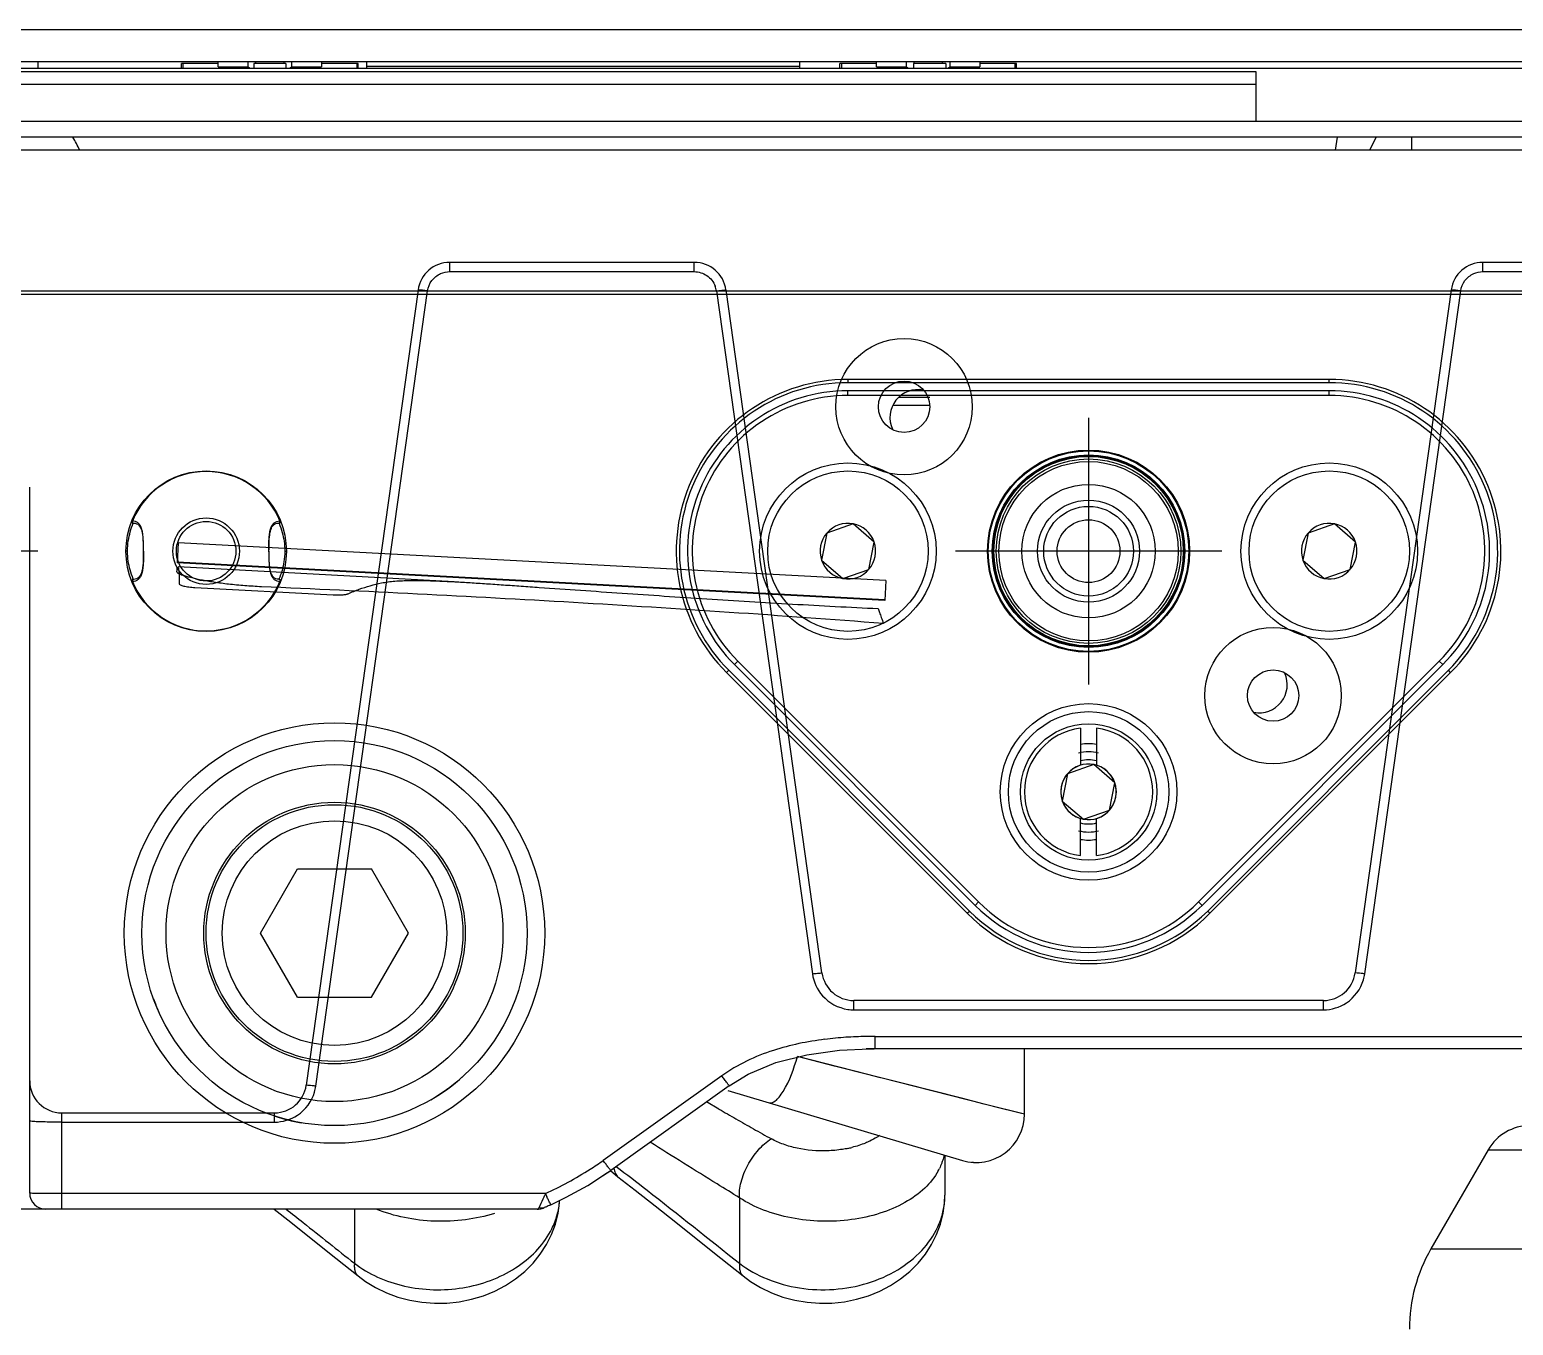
# Model space of a CAD drawing. Header units: millimetres. Extents: x -97344 to -49824, y -57049 to -40247.
# Drawn here: x -64765.7 to -64673.2, y -49662.8 to -49582.1 of the extents above; entities that cross this region are included whole.
import ezdxf

# ---------------------------------------------------------------- set-up
doc = ezdxf.new("R2010")
doc.units = ezdxf.units.MM
doc.header["$LTSCALE"] = 200
doc.linetypes.add('DOT_CENTER', pattern=[14, 12, -1, 0, -1])
for name, color, linetype in [('02___PRT_ALL_AXES', 7, 'Continuous'), ('1', 7, 'Continuous'), ('DIM', 3, 'Continuous'), ('LAY0001', 7, 'Continuous'), ('LAY0011', 7, 'Continuous')]:
    doc.layers.add(name, color=color, linetype=linetype)

# ---------------------------------------------------------------- blocks, each defined once
blk = doc.blocks.new('23-D1024-A_DV_LOCATION_PIN_Absen-PL__338', base_point=(431.261, -3.18))
at = {"color": 7, "linetype": 'Continuous'}
for p, q in [((431.617, 3.699), (431.595, 3.644)), ((431.847, 3.704), (431.617, 3.699)), ((432.013, 3.547), (431.847, 3.704)), ((440.653, 3.704), (440.487, 3.547)), ((440.883, 3.699), (440.653, 3.704)), ((440.975, 3.457), (440.883, 3.699)), ((431.399, 3.03), (431.327, 2.692)), ((431.403, 3.045), (431.399, 3.03)), ((431.525, 3.457), (431.403, 3.045)), ((431.567, 2.883), (431.51, 2.579)), ((431.595, 3.644), (431.525, 3.457)), ((431.571, 2.897), (431.567, 2.883)), ((431.609, 3.057), (431.571, 2.897)), ((431.671, 3.28), (431.609, 3.057)), ((431.72, 3.436), (431.671, 3.28)), ((431.747, 3.513), (431.72, 3.436)), ((431.821, 3.569), (431.747, 3.513)), ((431.834, 3.57), (431.821, 3.569)), ((431.952, 3.537), (431.834, 3.57)), ((432.049, 3.464), (431.952, 3.537)), ((432.124, 3.287), (432.013, 3.547)), ((432.039, 3.479), (432.013, 3.547)), ((432.069, 3.433), (432.039, 3.479)), ((432.065, 3.452), (432.049, 3.464)), ((432.169, 3.06), (432.124, 3.287)), ((432.171, 3.044), (432.169, 3.06)), ((432.201, 2.701), (432.171, 3.044)), ((440.329, 3.044), (440.299, 2.701)), ((440.331, 3.06), (440.329, 3.044)), ((440.376, 3.287), (440.331, 3.06)), ((440.441, 3.466), (440.376, 3.287)), ((440.461, 3.479), (440.431, 3.433)), ((440.451, 3.464), (440.436, 3.453)), ((440.487, 3.547), (440.441, 3.466)), ((440.548, 3.537), (440.451, 3.464)), ((440.487, 3.547), (440.461, 3.479)), ((440.666, 3.57), (440.548, 3.537)), ((440.679, 3.569), (440.666, 3.57)), ((440.753, 3.513), (440.679, 3.569)), ((440.78, 3.436), (440.753, 3.513)), ((440.829, 3.28), (440.78, 3.436)), ((440.891, 3.057), (440.829, 3.28)), ((440.929, 2.897), (440.891, 3.057)), ((440.933, 2.883), (440.929, 2.897)), ((440.99, 2.579), (440.933, 2.883)), ((441.097, 3.045), (440.975, 3.457)), ((441.101, 3.03), (441.097, 3.045)), ((441.164, 2.741), (441.101, 3.03)), ((431.327, 2.692), (431.261, 2.149)), ((431.261, 2.149), (431.261, 1.49)), ((431.497, 2.489), (431.458, 2.104)), ((431.458, 2.104), (431.458, 1.535)), ((431.51, 2.579), (431.497, 2.489)), ((432.209, 2.473), (432.201, 2.701)), ((432.213, 2.152), (432.209, 2.473)), ((432.213, 1.488), (432.213, 2.152)), ((440.291, 2.473), (440.287, 2.152)), ((440.287, 2.152), (440.287, 1.488)), ((440.294, 2.584), (440.291, 2.473)), ((440.299, 2.701), (440.294, 2.584)), ((441.003, 2.489), (440.99, 2.579)), ((441.042, 2.104), (441.003, 2.489)), ((441.042, 1.535), (441.042, 2.104)), ((441.173, 2.692), (441.164, 2.741)), ((441.239, 2.149), (441.173, 2.692)), ((441.25, 1.82), (441.239, 2.149)), ((431.261, 1.49), (431.327, 0.948)), ((431.327, 0.948), (431.399, 0.61)), ((431.458, 1.535), (431.497, 1.15)), ((431.497, 1.15), (431.51, 1.06)), ((431.51, 1.06), (431.567, 0.756)), ((432.171, 0.595), (432.201, 0.938)), ((432.201, 0.938), (432.209, 1.166)), ((432.209, 1.166), (432.213, 1.488)), ((440.287, 1.488), (440.291, 1.166)), ((440.291, 1.166), (440.294, 1.055)), ((440.294, 1.055), (440.299, 0.938)), ((440.299, 0.938), (440.329, 0.595)), ((440.933, 0.756), (440.99, 1.06)), ((440.99, 1.06), (441.003, 1.15)), ((441.003, 1.15), (441.042, 1.535)), ((441.164, 0.898), (441.173, 0.948)), ((441.173, 0.948), (441.239, 1.49)), ((441.239, 1.49), (441.25, 1.82)), ((431.399, 0.61), (431.403, 0.594)), ((431.403, 0.594), (431.525, 0.183)), ((431.525, 0.183), (431.595, -0.005)), ((431.567, 0.756), (431.571, 0.742)), ((431.571, 0.742), (431.609, 0.583)), ((431.609, 0.583), (431.671, 0.359)), ((431.671, 0.359), (431.72, 0.203)), ((431.72, 0.203), (431.747, 0.126)), ((431.747, 0.126), (431.821, 0.07)), ((431.821, 0.07), (431.834, 0.07)), ((431.834, 0.07), (431.952, 0.102)), ((431.847, -0.064), (432.013, 0.092)), ((431.952, 0.102), (432.049, 0.175)), ((432.013, 0.092), (432.124, 0.353)), ((432.013, 0.092), (432.039, 0.16)), ((432.039, 0.16), (432.069, 0.206)), ((432.049, 0.175), (432.065, 0.187)), ((432.124, 0.353), (432.169, 0.58)), ((432.169, 0.58), (432.171, 0.595)), ((440.329, 0.595), (440.331, 0.58)), ((440.331, 0.58), (440.376, 0.353)), ((440.376, 0.353), (440.441, 0.173)), ((440.431, 0.206), (440.461, 0.16)), ((440.436, 0.187), (440.451, 0.175)), ((440.441, 0.173), (440.487, 0.092)), ((440.451, 0.175), (440.548, 0.102)), ((440.461, 0.16), (440.487, 0.092)), ((440.487, 0.092), (440.653, -0.064)), ((440.548, 0.102), (440.666, 0.07)), ((440.666, 0.07), (440.679, 0.07)), ((440.679, 0.07), (440.753, 0.126)), ((440.753, 0.126), (440.78, 0.203)), ((440.78, 0.203), (440.829, 0.359)), ((440.829, 0.359), (440.891, 0.583)), ((440.883, -0.06), (440.975, 0.183)), ((440.891, 0.583), (440.929, 0.742)), ((440.929, 0.742), (440.933, 0.756)), ((440.975, 0.183), (441.097, 0.594)), ((441.097, 0.594), (441.101, 0.61)), ((441.101, 0.61), (441.164, 0.898)), ((431.595, -0.005), (431.617, -0.06)), ((431.617, -0.06), (431.847, -0.064)), ((440.653, -0.064), (440.883, -0.06))]:
    blk.add_line(p, q, dxfattribs=at)
at = {"color": 140, "linetype": 'Continuous'}
for p, q in [((431.747, 3.513), (431.617, 3.699)), ((431.847, 3.704), (431.952, 3.537)), ((440.548, 3.537), (440.653, 3.704)), ((440.883, 3.699), (440.753, 3.513)), ((431.617, -0.06), (431.747, 0.126)), ((431.952, 0.102), (431.847, -0.064)), ((440.653, -0.064), (440.548, 0.102)), ((440.753, 0.126), (440.883, -0.06))]:
    blk.add_line(p, q, dxfattribs=at)
for radius in [2.276, 1.382]:
    blk.add_circle((436.25, 1.82), radius, dxfattribs=at)
at = {"color": 7, "linetype": 'Continuous'}
for start, end in [(22.07712, 157.92288), (202.07712, 337.92288)]:
    blk.add_arc((436.25, 1.82), 5, start, end, dxfattribs=at)
at = {"color": 140, "linetype": 'Continuous'}
for start, end in [(23.16781, 156.83219), (203.16781, 336.83219)]:
    blk.add_arc((436.25, 1.82), 4.789, start, end, dxfattribs=at)
at = {"layer": '1', "color": 1, "linetype": 'DOT_CENTER'}
for p, q in [((436.25, 8.82), (436.25, -5.18)), ((443.25, 1.82), (429.25, 1.82))]:
    blk.add_line(p, q, dxfattribs=at)
blk = doc.blocks.new('23-D1025-B_LOCK_PIN_PLATE_Absen-PL__339', base_point=(483.75, -23.18))
at = {"color": 7, "linetype": 'Continuous'}
for p, q in [((523.75, 11.82), (493.75, 11.82)), ((523.75, 11.52), (493.75, 11.52)), ((486.679, -5.251), (501.679, -20.251)), ((486.891, -5.039), (501.891, -20.039)), ((515.609, -20.039), (530.609, -5.039)), ((515.821, -20.251), (530.821, -5.251))]:
    blk.add_line(p, q, dxfattribs=at)
at = {"color": 140, "linetype": 'Continuous'}
for p, q in [((493.75, 11.52), (493.75, 11.82)), ((523.75, 11.52), (523.75, 11.82)), ((486.891, -5.039), (486.679, -5.251)), ((530.609, -5.039), (530.821, -5.251)), ((501.891, -20.039), (501.679, -20.251)), ((515.609, -20.039), (515.821, -20.251))]:
    blk.add_line(p, q, dxfattribs=at)
for radius in [6.3, 5.903, 4.161, 3.18]:
    blk.add_circle((508.75, 1.82), radius, dxfattribs=at)
at = {"color": 7, "linetype": 'Continuous'}
for centre, radius in [((508.75, 1.82), 6), ((493.75, 1.82), 5.5), ((523.75, 1.82), 5.5), ((508.75, -13.18), 5.5)]:
    blk.add_circle(centre, radius, dxfattribs=at)
for centre, radius, start, end in [((493.75, 1.82), 10, 90, 225), ((493.75, 1.82), 9.7, 90, 225), ((523.75, 1.82), 10, 315, 90), ((523.75, 1.82), 9.7, 315, 90), ((508.75, -13.18), 10, 225, 315), ((508.75, -13.18), 9.7, 225, 315)]:
    blk.add_arc(centre, radius, start, end, dxfattribs=at)
at = {"layer": '1', "color": 1, "linetype": 'DOT_CENTER'}
for p, q in [((508.75, 10.12), (508.75, -6.48)), ((517.05, 1.82), (500.45, 1.82))]:
    blk.add_line(p, q, dxfattribs=at)
blk = doc.blocks.new('COUNTERSUNK-HEAD-HEXAGON-SOCKET-BOLTS_DIN-7991_M5x12_A2-70_STAINLESS-STEEL__340', base_point=(488.75, -3.18))
at = {"color": 7, "linetype": 'Continuous'}
for p, q in [((492.439, 2.951), (492.114, 1.25)), ((494.074, 3.521), (492.439, 2.951)), ((495.386, 2.39), (494.074, 3.521)), ((495.061, 0.688), (495.386, 2.39)), ((492.114, 1.25), (493.426, 0.118)), ((493.426, 0.118), (495.061, 0.688))]:
    blk.add_line(p, q, dxfattribs=at)
blk.add_circle((493.75, 1.82), 5, dxfattribs=at)
for start, end in [(139.20982, 199.20982), (79.20982, 139.20982), (19.20982, 79.20982), (319.20982, 19.20982), (199.20982, 259.20982), (259.20982, 319.20982)]:
    blk.add_arc((493.75, 1.82), 1.732, start, end, dxfattribs=at)
blk = doc.blocks.new('COUNTERSUNK-HEAD-HEXAGON-SOCKET-BOLTS_DIN-7991_M5x12_A2-70_STAINLESS-STEEL_3__341', base_point=(503.75, -18.18))
at = {"color": 7, "linetype": 'Continuous'}
for p, q in [((509.074, -11.479), (507.439, -12.049)), ((510.386, -12.61), (509.074, -11.479)), ((507.439, -12.049), (507.114, -13.75)), ((510.061, -14.312), (510.386, -12.61)), ((507.114, -13.75), (508.426, -14.882)), ((508.426, -14.882), (510.061, -14.312))]:
    blk.add_line(p, q, dxfattribs=at)
blk.add_circle((508.75, -13.18), 5, dxfattribs=at)
for start, end in [(79.20982, 139.20982), (19.20982, 79.20982), (139.20982, 199.20982), (319.20982, 19.20982), (199.20982, 259.20982), (259.20982, 319.20982)]:
    blk.add_arc((508.75, -13.18), 1.732, start, end, dxfattribs=at)
blk = doc.blocks.new('COUNTERSUNK-HEAD-HEXAGON-SOCKET-BOLTS_DIN-7991_M5x12_A2-70_STAINLESS-STEEL_2__345', base_point=(518.75, -3.18))
at = {"color": 7, "linetype": 'Continuous'}
for p, q in [((522.439, 2.951), (522.114, 1.25)), ((524.074, 3.521), (522.439, 2.951)), ((525.386, 2.39), (524.074, 3.521)), ((525.061, 0.688), (525.386, 2.39)), ((522.114, 1.25), (523.426, 0.118)), ((523.426, 0.118), (525.061, 0.688))]:
    blk.add_line(p, q, dxfattribs=at)
blk.add_circle((523.75, 1.82), 5, dxfattribs=at)
for start, end in [(139.20982, 199.20982), (79.20982, 139.20982), (19.20982, 79.20982), (319.20982, 19.20982), (199.20982, 259.20982), (259.20982, 319.20982)]:
    blk.add_arc((523.75, 1.82), 1.732, start, end, dxfattribs=at)
blk = doc.blocks.new('PH_23_COMPONENTS_BASESTAND-0_5m_Absen-PL__347', base_point=(431.261, -23.18))
for name, p in [('23-D1025-B_LOCK_PIN_PLATE_Absen-PL__339', (483.75, -23.18)), ('23-D1024-A_DV_LOCATION_PIN_Absen-PL__338', (431.261, -3.18)), ('COUNTERSUNK-HEAD-HEXAGON-SOCKET-BOLTS_DIN-7991_M5x12_A2-70_STAINLESS-STEEL__340', (488.75, -3.18)), ('COUNTERSUNK-HEAD-HEXAGON-SOCKET-BOLTS_DIN-7991_M5x12_A2-70_STAINLESS-STEEL_2__345', (518.75, -3.18)), ('COUNTERSUNK-HEAD-HEXAGON-SOCKET-BOLTS_DIN-7991_M5x12_A2-70_STAINLESS-STEEL_3__341', (503.75, -18.18))]:
    blk.add_blockref(name, p)
blk = doc.blocks.new('23-D1020-B_EXTRUSION-MAIN-BODY_BASESTAND-0_5m_Absen-PL__363', base_point=(418.75, -61.98))
at = {"color": 7, "linetype": 'Continuous'}
for p, q in [((892.007, 18.02), (441.246, 18.02)), ((892.007, 17.82), (441.246, 17.82)), ((523.75, 12.52), (493.75, 12.52)), ((523.75, 12.32), (493.75, 12.32)), ((501.184, -20.746), (486.184, -5.746)), ((501.325, -20.605), (486.325, -5.605)), ((531.175, -5.605), (516.175, -20.605)), ((531.316, -5.746), (516.316, -20.746))]:
    blk.add_line(p, q, dxfattribs=at)
at = {"color": 140, "linetype": 'Continuous'}
for p, q in [((493.75, 12.52), (493.75, 12.32)), ((523.75, 12.32), (523.75, 12.52)), ((486.325, -5.605), (486.184, -5.746)), ((531.316, -5.746), (531.175, -5.605)), ((501.184, -20.746), (501.325, -20.605)), ((516.175, -20.605), (516.316, -20.746))]:
    blk.add_line(p, q, dxfattribs=at)
at = {"color": 7, "linetype": 'Continuous'}
for radius in [13.1, 12]:
    blk.add_circle((461.75, -21.98), radius, dxfattribs=at)
for centre, radius, start, end in [((493.75, 1.82), 10.7, 90, 225), ((493.75, 1.82), 10.5, 90, 225), ((523.75, 1.82), 10.7, 315, 90), ((523.75, 1.82), 10.5, 315, 90), ((508.75, -13.18), 10.7, 225, 315), ((508.75, -13.18), 10.5, 225, 315)]:
    blk.add_arc(centre, radius, start, end, dxfattribs=at)
blk = doc.blocks.new('P01_LEG_M16xL80mm_STAINLESS-STEEL__382', base_point=(453.75, -29.98))
at = {"color": 7, "linetype": 'Continuous'}
for p, q in [((457.131, -21.98), (459.441, -17.98)), ((459.441, -17.98), (464.059, -17.98)), ((466.369, -21.98), (464.059, -17.98)), ((459.441, -25.98), (457.131, -21.98)), ((464.059, -25.98), (466.369, -21.98)), ((459.441, -25.98), (464.059, -25.98))]:
    blk.add_line(p, q, dxfattribs=at)
for radius in [8, 7]:
    blk.add_circle((461.75, -21.98), radius, dxfattribs=at)
blk = doc.blocks.new('23-B0029-B_ADJUSTABLE-M16xL80_FOOT-Ø64-STAINLESS-STEEL__383', base_point=(453.75, -29.98))
blk.add_blockref('P01_LEG_M16xL80mm_STAINLESS-STEEL__382', (453.75, -29.98))
blk = doc.blocks.new('23-D0466-B_FOOT-FLANGE_BASESTAND_Absen-M2_9__384', base_point=(450.474, -33.798))
at = {"color": 7, "linetype": 'Continuous'}
for radius in [10.5, 8.15]:
    blk.add_circle((461.75, -21.98), radius, dxfattribs=at)
for start, end in [(199.99998, 203.99999), (299.99994, 311.99996), (252.00008, 260.00013)]:
    blk.add_arc((461.75, -21.98), 12, start, end, dxfattribs=at)
blk = doc.blocks.new('PH_23_FOOT-FLANGE_Absen-M2_9__385', base_point=(450.474, -33.798))
blk.add_blockref('23-D0466-B_FOOT-FLANGE_BASESTAND_Absen-M2_9__384', (450.474, -33.798))
blk = doc.blocks.new('23-A0234-B_FOOT_BASESTAND_Absen-M2_9__386', base_point=(450.474, -33.798))
for name, p in [('PH_23_FOOT-FLANGE_Absen-M2_9__385', (450.474, -33.798)), ('23-B0029-B_ADJUSTABLE-M16xL80_FOOT-Ø64-STAINLESS-STEEL__383', (453.75, -29.98))]:
    blk.add_blockref(name, p)
blk = doc.blocks.new('Top1', base_point=(668.75, -75.52))
for name, p in [('23-D1020-B_EXTRUSION-MAIN-BODY_BASESTAND-0_5m_Absen-PL__363', (418.75, -61.98)), ('PH_23_COMPONENTS_BASESTAND-0_5m_Absen-PL__347', (431.261, -23.18)), ('23-A0234-B_FOOT_BASESTAND_Absen-M2_9__386', (450.474, -33.798))]:
    blk.add_blockref(name, p)
blk = doc.blocks.new('*U1466')
blk.add_blockref('Top1', (0, -50.114))
blk = doc.blocks.new('*U1467')
at = {"layer": 'DIM', "color": 0, "linetype": 'ByBlock', "lineweight": -2, "transparency": 16777216}
blk.add_blockref('*U1466', (5000, 0), dxfattribs=at)
blk = doc.blocks.new('23-D0471-A_MALE-KINGPIN_STACKING_Absen__158', base_point=(-4.695, -638.657))
at = {"color": 140, "linetype": 'Continuous'}
for p, q in [((2.984, -622.317), (2.984, -594.996)), ((-3.195, -618.749), (-3.195, -598.564))]:
    blk.add_line(p, q, dxfattribs=at)
at = {"color": 7, "linetype": 'Continuous'}
blk.add_line((-3.195, -618.749), (2.984, -622.317), dxfattribs=at)
for centre, radius, start, end in [((-1.695, -616.151), 3, 180, 240), ((7.984, -613.657), 10, 240, 270)]:
    blk.add_arc(centre, radius, start, end, dxfattribs=at)
blk = doc.blocks.new('PH_23_KOLOM-OUTRIGGER-0_8m_STACKING_Absen_2__163', base_point=(-4.695, -638.657))
blk.add_blockref('23-D0471-A_MALE-KINGPIN_STACKING_Absen__158', (-4.695, -638.657))
blk = doc.blocks.new('23-A0231-B_WELDING-ASSEMBLY_OUTRIGGER-0_8m_STACKING_Absen__173', base_point=(-4.695, -638.657))
blk.add_blockref('PH_23_KOLOM-OUTRIGGER-0_8m_STACKING_Absen_2__163', (-4.695, -638.657))
blk = doc.blocks.new('23-A0226-B_OUTRIGGER-0_8m_STACKING_Absen__188', base_point=(-4.695, -694.144))
blk.add_blockref('23-A0231-B_WELDING-ASSEMBLY_OUTRIGGER-0_8m_STACKING_Absen__173', (-4.695, -638.657))
blk = doc.blocks.new('*U1468')
at = {"rotation": 270.0000000000176}
blk.add_blockref('23-A0226-B_OUTRIGGER-0_8m_STACKING_Absen__188', (-210.259, 404.75), dxfattribs=at)
blk = doc.blocks.new('*U1470')
at = {"layer": 'DIM', "color": 0, "linetype": 'ByBlock', "lineweight": -2, "transparency": 16777216}
blk.add_blockref('*U1468', (5000, 0), dxfattribs=at)
blk = doc.blocks.new('2250')
at = {"color": 7, "linetype": 'Continuous'}
for p, q in [((-45337.856, -64404.84), (-45577.425, -64404.84)), ((-45337.856, -64406.84), (-45577.211, -64406.84)), ((-45554.311, -64407.24), (-45554.311, -64406.94)), ((-45552.033, -64406.94), (-45554.311, -64406.94)), ((-45554.226, -64406.94), (-45554.226, -64407.24)), ((-45552.033, -64407.148), (-45552.033, -64406.84)), ((-45550.178, -64406.84), (-45550.178, -64407.148)), ((-45549.811, -64406.94), (-45549.811, -64407.24)), ((-45547.811, -64406.94), (-45549.811, -64406.94)), ((-45549.69, -64406.94), (-45549.69, -64406.84)), ((-45547.932, -64406.84), (-45547.932, -64406.94)), ((-45547.811, -64406.94), (-45547.811, -64407.24)), ((-45547.443, -64407.148), (-45547.443, -64406.84)), ((-45545.589, -64406.84), (-45545.589, -64407.148)), ((-45543.311, -64406.94), (-45545.589, -64406.94)), ((-45543.396, -64406.94), (-45543.396, -64407.24)), ((-45543.311, -64407.24), (-45543.311, -64406.94)), ((-45513.281, -64407.24), (-45513.281, -64406.94)), ((-45511.003, -64406.94), (-45513.281, -64406.94)), ((-45513.189, -64406.94), (-45513.189, -64407.24)), ((-45511.003, -64407.148), (-45511.003, -64406.84)), ((-45509.148, -64406.84), (-45509.148, -64407.148)), ((-45508.684, -64406.94), (-45508.684, -64407.24)), ((-45506.684, -64406.94), (-45508.684, -64406.94)), ((-45508.66, -64406.94), (-45508.66, -64406.84)), ((-45506.902, -64406.84), (-45506.902, -64406.94)), ((-45506.684, -64406.94), (-45506.684, -64407.24)), ((-45506.413, -64407.148), (-45506.413, -64406.84)), ((-45504.559, -64406.84), (-45504.559, -64407.148)), ((-45502.281, -64406.94), (-45504.559, -64406.94)), ((-45502.372, -64406.94), (-45502.372, -64407.24)), ((-45502.281, -64407.24), (-45502.281, -64406.94)), ((-45577.168, -64407.24), (-45337.931, -64407.24)), ((-45571.361, -64407.443), (-45487.361, -64407.443)), ((-45552.033, -64407.148), (-45551.915, -64407.195)), ((-45552.033, -64407.148), (-45550.178, -64407.148)), ((-45551.915, -64407.24), (-45551.915, -64407.195)), ((-45550.08, -64407.24), (-45550.178, -64407.148)), ((-45547.443, -64407.148), (-45547.541, -64407.24)), ((-45547.443, -64407.148), (-45545.589, -64407.148)), ((-45545.707, -64407.195), (-45545.589, -64407.148)), ((-45545.707, -64407.24), (-45545.707, -64407.195)), ((-45511.003, -64407.148), (-45510.873, -64407.199)), ((-45511.003, -64407.148), (-45509.148, -64407.148)), ((-45509.05, -64407.24), (-45509.148, -64407.148)), ((-45506.413, -64407.148), (-45506.511, -64407.24)), ((-45506.413, -64407.148), (-45504.559, -64407.148)), ((-45504.688, -64407.148), (-45504.688, -64407.24)), ((-45504.688, -64407.199), (-45504.559, -64407.148)), ((-45487.361, -64407.443), (-45487.361, -64410.54)), ((-45571.361, -64408.24), (-45487.361, -64408.24)), ((-45576.815, -64410.54), (-45438.201, -64410.54)), ((-45341.981, -64411.54), (-45576.708, -64411.54)), ((-45482.399, -64412.34), (-45482.26, -64411.54)), ((-45480.248, -64412.34), (-45479.86, -64411.54)), ((-45477.641, -64412.34), (-45477.641, -64411.54)), ((-45099.048, -64412.34), (-45576.514, -64412.34)), ((-45537.594, -64419.919), (-45537.594, -64419.34)), ((-45522.36, -64419.34), (-45537.594, -64419.34)), ((-45537.594, -64419.919), (-45522.36, -64419.919)), ((-45522.36, -64419.919), (-45522.36, -64419.34)), ((-45473.202, -64419.919), (-45473.202, -64419.34)), ((-45202.36, -64419.34), (-45473.202, -64419.34)), ((-45473.202, -64419.919), (-45396.019, -64419.919)), ((-45539.574, -64421.061), (-45546.539, -64470.618)), ((-45545.945, -64470.681), (-45538.98, -64421.124)), ((-45520.974, -64421.124), (-45514.993, -64463.681)), ((-45514.398, -64463.618), (-45520.379, -64421.061)), ((-45475.182, -64421.061), (-45481.163, -64463.618)), ((-45480.569, -64463.681), (-45474.588, -64421.124)), ((-45507.681, -64427.752), (-45509.616, -64427.752)), ((-45508.047, -64427.34), (-45508.895, -64427.34)), ((-45507.681, -64428.269), (-45509.991, -64428.269)), ((-45552.778, -64432.373), (-45552.786, -64432.373)), ((-45563.781, -64477.34), (-45563.781, -64433.34)), ((-45557.378, -64435.461), (-45557.413, -64435.458)), ((-45557.32, -64435.595), (-45557.303, -64435.594)), ((-45557.303, -64435.594), (-45557.298, -64435.594)), ((-45548.267, -64435.585), (-45548.262, -64435.585)), ((-45548.262, -64435.585), (-45548.245, -64435.586)), ((-45548.245, -64435.586), (-45548.239, -64435.6)), ((-45548.245, -64435.586), (-45548.239, -64435.6)), ((-45548.152, -64435.449), (-45548.187, -64435.452)), ((-45557.681, -64437.344), (-45557.781, -64437.345)), ((-45556.698, -64437.343), (-45556.685, -64437.343)), ((-45548.864, -64437.336), (-45548.877, -64437.336)), ((-45547.881, -64437.335), (-45547.781, -64437.335)), ((-45557.409, -64439.231), (-45557.375, -64439.227)), ((-45557.317, -64439.093), (-45557.323, -64439.079)), ((-45557.317, -64439.093), (-45557.323, -64439.079)), ((-45557.299, -64439.094), (-45557.316, -64439.093)), ((-45557.295, -64439.094), (-45557.299, -64439.094)), ((-45548.259, -64439.085), (-45548.263, -64439.085)), ((-45548.241, -64439.084), (-45548.259, -64439.085)), ((-45548.183, -64439.218), (-45548.148, -64439.222)), ((-45552.783, -64442.306), (-45552.776, -64442.306)), ((-45498.281, -64448.371), (-45498.281, -64450.681)), ((-45497.281, -64448.371), (-45497.281, -64450.681)), ((-45498.281, -64456.308), (-45498.281, -64453.998)), ((-45497.281, -64456.308), (-45497.281, -64453.998)), ((-45512.418, -64465.919), (-45512.418, -64465.34)), ((-45483.144, -64465.34), (-45512.418, -64465.34)), ((-45512.418, -64465.919), (-45483.144, -64465.919)), ((-45483.144, -64465.919), (-45483.144, -64465.34)), ((-45511.088, -64468.346), (-45511.088, -64467.574)), ((-45511.088, -64467.574), (-45465.239, -64467.574)), ((-45511.54, -64469.954), (-45515.933, -64468.839)), ((-45513.607, -64469.434), (-45515.933, -64468.839)), ((-45513.297, -64468.439), (-45511.42, -64468.348)), ((-45465.426, -64468.35), (-45511.651, -64468.35)), ((-45511.141, -64468.346), (-45511.404, -64468.348)), ((-45465.239, -64468.346), (-45511.088, -64468.346)), ((-45501.781, -64472.431), (-45501.781, -64468.35)), ((-45497.781, -64468.35), (-45497.781, -64468.346)), ((-45511.389, -64469.992), (-45513.607, -64469.434)), ((-45520.639, -64470.028), (-45528.031, -64475.305)), ((-45520.175, -64470.651), (-45527.566, -64475.928)), ((-45510.746, -64470.155), (-45511.54, -64469.954)), ((-45504.278, -64471.797), (-45510.728, -64470.16)), ((-45520.817, -64472.106), (-45521.589, -64471.661)), ((-45520.817, -64472.106), (-45521.589, -64471.661)), ((-45520.261, -64470.939), (-45505.639, -64475.305)), ((-45561.781, -64478.34), (-45561.781, -64472.34)), ((-45561.781, -64472.34), (-45548.519, -64472.34)), ((-45548.519, -64472.919), (-45548.519, -64472.34)), ((-45501.781, -64472.431), (-45504.278, -64471.797)), ((-45561.781, -64472.919), (-45548.519, -64472.919)), ((-45506.734, -64474.978), (-45506.734, -64477.479)), ((-45528.069, -64476.264), (-45527.566, -64475.928)), ((-45527.578, -64475.936), (-45527.117, -64476.323)), ((-45563.768, -64477.344), (-45563.781, -64477.34)), ((-45531.635, -64477.375), (-45561.781, -64477.375)), ((-45531.298, -64478.072), (-45530.343, -64477.605)), ((-45530.753, -64477.95), (-45530.747, -64477.803)), ((-45530.748, -64477.814), (-45530.747, -64477.803)), ((-45530.747, -64477.814), (-45530.746, -64477.803)), ((-45519.538, -64477.637), (-45519.538, -64481.718)), ((-45506.734, -64477.479), (-45506.734, -64477.478)), ((-45532.14, -64478.34), (-45573.055, -64478.34)), ((-45548.532, -64478.34), (-45547.496, -64479.158)), ((-45543.538, -64478.34), (-45543.538, -64481.718))]:
    blk.add_line(p, q, dxfattribs=at)
for points in [[(-45557.299, -64435.594), (-45557.207, -64435.602), (-45557.123, -64435.625), (-45557.048, -64435.662), (-45556.983, -64435.711), (-45556.93, -64435.77), (-45556.885, -64435.838), (-45556.847, -64435.915), (-45556.814, -64436), (-45556.786, -64436.097), (-45556.763, -64436.204), (-45556.745, -64436.322), (-45556.73, -64436.451), (-45556.718, -64436.589), (-45556.71, -64436.737), (-45556.704, -64436.891), (-45556.701, -64437.051), (-45556.699, -64437.215), (-45556.698, -64437.343)], [(-45548.864, -64437.336), (-45548.863, -64437.203), (-45548.861, -64437.038), (-45548.858, -64436.88), (-45548.853, -64436.731), (-45548.845, -64436.59), (-45548.835, -64436.456), (-45548.821, -64436.33), (-45548.803, -64436.211), (-45548.78, -64436.101), (-45548.752, -64435.999), (-45548.718, -64435.907), (-45548.677, -64435.826), (-45548.63, -64435.756), (-45548.576, -64435.698), (-45548.514, -64435.651), (-45548.442, -64435.616), (-45548.359, -64435.594), (-45548.266, -64435.585)], [(-45556.698, -64437.343), (-45556.698, -64437.476), (-45556.7, -64437.642), (-45556.703, -64437.799), (-45556.709, -64437.948), (-45556.716, -64438.089), (-45556.727, -64438.223), (-45556.74, -64438.35), (-45556.758, -64438.468), (-45556.781, -64438.579), (-45556.809, -64438.68), (-45556.844, -64438.772), (-45556.884, -64438.853), (-45556.932, -64438.923), (-45556.986, -64438.981), (-45557.048, -64439.028), (-45557.119, -64439.063), (-45557.203, -64439.086), (-45557.295, -64439.094)], [(-45548.263, -64439.085), (-45548.355, -64439.077), (-45548.439, -64439.054), (-45548.514, -64439.017), (-45548.578, -64438.968), (-45548.631, -64438.909), (-45548.676, -64438.841), (-45548.715, -64438.765), (-45548.747, -64438.679), (-45548.775, -64438.582), (-45548.798, -64438.475), (-45548.817, -64438.357), (-45548.832, -64438.229), (-45548.843, -64438.09), (-45548.852, -64437.943), (-45548.857, -64437.788), (-45548.861, -64437.628), (-45548.863, -64437.465), (-45548.864, -64437.336)], [(-45520.175, -64470.651), (-45519.001, -64469.935), (-45517.263, -64469.21), (-45515.347, -64468.718), (-45513.297, -64468.439)], [(-45504.278, -64471.797), (-45505.703, -64471.431), (-45507.426, -64470.997), (-45509.322, -64470.517), (-45511.389, -64469.992)], [(-45501.781, -64472.431), (-45501.96, -64472.38), (-45502.467, -64472.257), (-45503.235, -64472.066), (-45504.278, -64471.797)], [(-45530.343, -64477.605), (-45528.997, -64476.86), (-45527.763, -64476.067), (-45527.566, -64475.928)], [(-45527.117, -64476.323), (-45526.047, -64477.152), (-45524.802, -64478.126), (-45523.496, -64479.158), (-45522.128, -64480.247), (-45520.697, -64481.391), (-45519.308, -64482.504)], [(-45531.011, -64479.284), (-45530.844, -64478.622), (-45530.753, -64477.95)], [(-45519.308, -64482.504), (-45518.852, -64482.842), (-45518.219, -64483.228), (-45517.543, -64483.555), (-45516.83, -64483.819), (-45516.089, -64484.017), (-45515.328, -64484.146), (-45514.554, -64484.205), (-45513.776, -64484.193), (-45513.003, -64484.11), (-45512.243, -64483.957), (-45511.504, -64483.735), (-45510.796, -64483.446), (-45510.124, -64483.095), (-45509.498, -64482.683), (-45508.923, -64482.218), (-45508.406, -64481.703), (-45507.953, -64481.145), (-45507.567, -64480.552), (-45507.253, -64479.93), (-45507.011, -64479.284), (-45506.844, -64478.622), (-45506.753, -64477.95), (-45506.734, -64477.478)], [(-45547.496, -64479.158), (-45546.128, -64480.247), (-45544.697, -64481.391), (-45543.308, -64482.504)], [(-45543.308, -64482.504), (-45542.852, -64482.842), (-45542.219, -64483.228), (-45541.543, -64483.555), (-45540.83, -64483.819), (-45540.089, -64484.017), (-45539.328, -64484.146), (-45538.554, -64484.205), (-45537.776, -64484.193), (-45537.003, -64484.11), (-45536.243, -64483.957), (-45535.504, -64483.735), (-45534.796, -64483.446), (-45534.124, -64483.095), (-45533.498, -64482.683), (-45532.923, -64482.218), (-45532.406, -64481.703), (-45531.953, -64481.145), (-45531.567, -64480.552), (-45531.253, -64479.93), (-45531.011, -64479.284)]]:
    blk.add_lwpolyline(points, dxfattribs=at)
for centre, radius in [((-45509.281, -64428.34), 4.25), ((-45509.281, -64428.34), 1.6), ((-45497.781, -64437.34), 6.25), ((-45497.781, -64437.34), 5.95), ((-45497.781, -64437.34), 5.75), ((-45497.781, -64437.34), 5.588), ((-45552.781, -64437.34), 5), ((-45497.781, -64437.34), 2.796), ((-45552.781, -64437.34), 2.072), ((-45552.781, -64437.34), 1.856), ((-45497.781, -64437.34), 1.957), ((-45486.281, -64446.34), 4.25), ((-45486.281, -64446.34), 1.6), ((-45497.781, -64452.34), 4.25)]:
    blk.add_circle(centre, radius, dxfattribs=at)
for centre, radius, start, end in [((-45537.594, -64421.34), 2, 90, 172), ((-45522.36, -64421.34), 2, 8, 90), ((-45473.202, -64421.34), 2, 90, 172), ((-45522.366, -64421.32), 1.406, 8.0286, 21.12185), ((-45552.781, -64437.34), 4.967, 90.05661, 157.77864), ((-45552.781, -64437.34), 4.967, 22.33456, 89.97147), ((-45557.32, -64435.495), 0.1, 157.93247, 270.03655), ((-45557.298, -64435.521), 0.0729, 257.78047, 269.6293), ((-45548.267, -64435.512), 0.0728, 270.55404, 282.66442), ((-45548.245, -64435.486), 0.1, 270.06224, 22.18925), ((-45557.317, -64439.193), 0.1, 90.06223, 202.18926), ((-45552.781, -64437.34), 4.967, 202.33456, 269.97147), ((-45557.295, -64439.167), 0.0728, 90.55429, 102.66442), ((-45552.781, -64437.34), 4.967, 270.05661, 337.77864), ((-45548.263, -64439.158), 0.0729, 77.78047, 89.62916), ((-45548.241, -64439.184), 0.1, 337.93247, 90.03656), ((-45497.781, -64452.34), 4, 97.18076, 262.81924), ((-45497.781, -64452.34), 4, 277.18076, 82.81924), ((-45497.781, -64452.34), 3, 80.40593, 99.59407), ((-45497.781, -64452.34), 2.5, 75.62816, 104.37184), ((-45497.781, -64452.34), 2, 75.52249, 104.47751), ((-45497.781, -64452.34), 1.732, 106.77865, 253.22135), ((-45497.781, -64452.34), 1.732, 286.77865, 73.22135), ((-45497.781, -64452.34), 2.5, 255.62816, 284.37184), ((-45497.781, -64452.34), 2, 255.52249, 284.47751), ((-45497.781, -64452.34), 3, 260.40593, 279.59407), ((-45512.418, -64463.34), 2, 188, 270), ((-45483.144, -64463.34), 2, 270, 352), ((-45483.148, -64463.317), 2.605, 343.83737, 351.97529), ((-45512.417, -64463.314), 2.605, 261.83095, 269.9752), ((-45511.36, -64490.772), 23.189, 93.81092, 97.07727), ((-45511.181, -64493.255), 25.679, 92.44993, 93.84266), ((-45511.097, -64495.343), 27.768, 89.98216, 92.43847), ((-45511.642, -64430.422), 37.927, 270.10022, 270.38648), ((-45511.655, -64428.594), 39.755, 270.38714, 270.74647), ((-45561.781, -64470.34), 2, 180, 270), ((-45548.519, -64470.34), 2, 270, 352), ((-45548.524, -64470.317), 2.605, 343.83737, 351.97529), ((-45300.96, -64090.581), 440.34, 240.04692, 240.20571), ((-45504.781, -64472.431), 3, 253.37387, 0), ((-45386.598, -64240.151), 267.987, 240.20532, 240.47259), ((-45424.187, -64306.518), 191.715, 240.47225, 240.85597), ((-45538.709, -64460.34), 18.384, 304.01192, 305.50943), ((-45514.21, -64467.729), 6.973, 281.65682, 282.79752), ((-45514.174, -64467.888), 6.81, 282.79742, 283.95621), ((-45504.83, -64474.43), 1, 256.83611, 268.5784), ((-45540.92, -64456.909), 22.466, 298.42407, 302.51546), ((-45539.501, -64459.165), 19.801, 302.56386, 304.01127), ((-45510.405, -64474.176), 3.708, 331.27747, 333.78197), ((-45542.267, -64454.452), 25.269, 294.88349, 298.45933), ((-45562.781, -64477.34), 1, 180, 270), ((-45488.335, -64457.307), 47.724, 204.86521, 205.12173), ((-45511.221, -64477.479), 4.486, 355.71021, 359.99693), ((-45532.141, -64477.268), 1.072, 270.02933, 286.08536), ((-45532.139, -64477.277), 1.062, 286.12867, 294.24464), ((-45535.907, -64477.254), 5.213, 331.52629, 333.6485)]:
    blk.add_arc(centre, radius, start, end, dxfattribs=at)
blk.add_ellipse((-45570.181, -64416.969), major_axis=(0, 10.619), ratio=0.996166, start_param=-1.119749, end_param=-1.034134, dxfattribs=at)
for points in [[(-45538.165, -64420.041), (-45537.987, -64419.961), (-45537.788, -64419.919), (-45537.594, -64419.919)], [(-45473.773, -64420.041), (-45473.595, -64419.961), (-45473.396, -64419.919), (-45473.202, -64419.919)], [(-45514.993, -64463.681), (-45514.923, -64464.175), (-45514.697, -64464.666), (-45514.366, -64465.04)], [(-45481.709, -64465.487), (-45481.211, -64465.157), (-45480.813, -64464.616), (-45480.646, -64464.042)], [(-45514.366, -64465.04), (-45513.97, -64465.488), (-45513.379, -64465.807), (-45512.787, -64465.892)], [(-45483.144, -64465.919), (-45482.644, -64465.919), (-45482.126, -64465.763), (-45481.709, -64465.487)], [(-45514.217, -64467.759), (-45515.303, -64467.895), (-45516.385, -64468.113), (-45517.426, -64468.449)], [(-45517.426, -64468.449), (-45518.562, -64468.816), (-45519.668, -64469.335), (-45520.639, -64470.028)], [(-45547.085, -64472.487), (-45546.586, -64472.157), (-45546.188, -64471.616), (-45546.022, -64471.042)], [(-45548.519, -64472.919), (-45548.02, -64472.919), (-45547.502, -64472.763), (-45547.085, -64472.487)], [(-45531.977, -64478.129), (-45531.994, -64478.168), (-45532.01, -64478.207), (-45532.033, -64478.242)]]:
    blk.add_open_spline(points, degree=3, dxfattribs=at)
for points, knots in [([(-45522.36, -64419.919), (-45522.084, -64419.919), (-45521.518, -64420.091), (-45521.154, -64420.556), (-45521.054, -64420.814)], [0, 0, 0, 0, 0.500229, 1, 1, 1, 1]), ([(-45538.98, -64421.124), (-45538.947, -64420.893), (-45538.762, -64420.44), (-45538.378, -64420.136), (-45538.165, -64420.041)], [0, 0, 0, 0, 0.500096, 1, 1, 1, 1]), ([(-45474.588, -64421.124), (-45474.556, -64420.893), (-45474.37, -64420.44), (-45473.986, -64420.136), (-45473.773, -64420.041)], [0, 0, 0, 0, 0.500096, 1, 1, 1, 1]), ([(-45538.98, -64421.124), (-45539.055, -64421.113), (-45539.191, -64421.098), (-45539.388, -64421.064), (-45539.482, -64421.077), (-45539.572, -64421.046), (-45539.574, -64421.061)], [0, 0, 0, 0, 0.381978, 0.706507, 0.922778, 1, 1, 1, 1]), ([(-45520.974, -64421.124), (-45520.898, -64421.113), (-45520.763, -64421.098), (-45520.566, -64421.064), (-45520.471, -64421.077), (-45520.381, -64421.046), (-45520.379, -64421.061)], [0, 0, 0, 0, 0.381978, 0.706507, 0.922778, 1, 1, 1, 1]), ([(-45474.588, -64421.124), (-45474.663, -64421.113), (-45474.799, -64421.098), (-45474.996, -64421.064), (-45475.091, -64421.077), (-45475.18, -64421.046), (-45475.182, -64421.061)], [0, 0, 0, 0, 0.381978, 0.706507, 0.922778, 1, 1, 1, 1]), ([(-45557.681, -64437.344), (-45557.681, -64437.125), (-45557.65, -64436.714), (-45557.523, -64436.128), (-45557.395, -64435.769), (-45557.32, -64435.595)], [0, 0, 0, 0, 0.366883, 0.683641, 1, 1, 1, 1]), ([(-45557.314, -64435.592), (-45557.325, -64435.59), (-45557.349, -64435.578), (-45557.375, -64435.545), (-45557.385, -64435.503), (-45557.382, -64435.474), (-45557.378, -64435.461)], [0, 0, 0, 0, 0.216763, 0.472652, 0.746531, 1, 1, 1, 1]), ([(-45556.685, -64437.343), (-45556.685, -64437.217), (-45556.686, -64437.028), (-45556.693, -64436.78), (-45556.7, -64436.601), (-45556.712, -64436.43), (-45556.73, -64436.268), (-45556.755, -64436.117), (-45556.796, -64435.941), (-45556.857, -64435.784), (-45556.944, -64435.658), (-45557.015, -64435.584), (-45557.096, -64435.527), (-45557.216, -64435.476), (-45557.314, -64435.464), (-45557.378, -64435.461)], [0, 0, 0, 0, 0.171104, 0.254536, 0.335477, 0.413055, 0.486502, 0.555438, 0.619296, 0.730701, 0.779701, 0.825505, 0.869244, 0.912249, 1, 1, 1, 1]), ([(-45548.877, -64437.336), (-45548.877, -64437.209), (-45548.875, -64436.961), (-45548.865, -64436.6), (-45548.839, -64436.269), (-45548.786, -64435.981), (-45548.708, -64435.776), (-45548.622, -64435.649), (-45548.55, -64435.575), (-45548.469, -64435.519), (-45548.35, -64435.466), (-45548.252, -64435.452), (-45548.187, -64435.452)], [0, 0, 0, 0, 0.171102, 0.335479, 0.48663, 0.619158, 0.730777, 0.7798, 0.825516, 0.869217, 0.91222, 1, 1, 1, 1]), ([(-45548.251, -64435.583), (-45548.239, -64435.581), (-45548.215, -64435.568), (-45548.191, -64435.536), (-45548.18, -64435.495), (-45548.183, -64435.466), (-45548.187, -64435.452)], [0, 0, 0, 0, 0.2305, 0.47668, 0.736748, 1, 1, 1, 1]), ([(-45548.245, -64435.586), (-45548.245, -64435.586), (-45548.245, -64435.586), (-45548.245, -64435.586), (-45548.245, -64435.586)], [0, 0, 0, 0, 0.63971, 1, 1, 1, 1]), ([(-45548.239, -64435.6), (-45548.158, -64435.788), (-45548.03, -64436.155), (-45547.909, -64436.738), (-45547.881, -64437.128), (-45547.881, -64437.335)], [0, 0, 0, 0, 0.34485, 0.651253, 1, 1, 1, 1]), ([(-45557.323, -64439.079), (-45557.403, -64438.891), (-45557.531, -64438.524), (-45557.652, -64437.941), (-45557.681, -64437.552), (-45557.681, -64437.344)], [0, 0, 0, 0, 0.34485, 0.651254, 1, 1, 1, 1]), ([(-45556.685, -64437.343), (-45556.684, -64437.47), (-45556.686, -64437.719), (-45556.697, -64438.079), (-45556.723, -64438.41), (-45556.775, -64438.698), (-45556.853, -64438.904), (-45556.94, -64439.03), (-45557.012, -64439.104), (-45557.093, -64439.161), (-45557.212, -64439.213), (-45557.31, -64439.227), (-45557.375, -64439.227)], [0, 0, 0, 0, 0.171101, 0.335478, 0.486629, 0.61916, 0.730777, 0.779799, 0.825515, 0.869217, 0.91222, 1, 1, 1, 1]), ([(-45548.877, -64437.336), (-45548.876, -64437.462), (-45548.876, -64437.651), (-45548.869, -64437.899), (-45548.861, -64438.078), (-45548.849, -64438.249), (-45548.831, -64438.411), (-45548.807, -64438.562), (-45548.766, -64438.738), (-45548.704, -64438.895), (-45548.618, -64439.021), (-45548.546, -64439.095), (-45548.465, -64439.152), (-45548.346, -64439.203), (-45548.248, -64439.215), (-45548.183, -64439.218)], [0, 0, 0, 0, 0.171105, 0.254537, 0.335479, 0.413058, 0.486508, 0.555456, 0.619315, 0.730687, 0.779696, 0.825506, 0.869245, 0.912251, 1, 1, 1, 1]), ([(-45547.881, -64437.335), (-45547.881, -64437.555), (-45547.911, -64437.965), (-45548.039, -64438.551), (-45548.166, -64438.91), (-45548.241, -64439.084)], [0, 0, 0, 0, 0.366883, 0.683641, 1, 1, 1, 1]), ([(-45557.311, -64439.096), (-45557.323, -64439.099), (-45557.347, -64439.111), (-45557.371, -64439.144), (-45557.382, -64439.185), (-45557.379, -64439.213), (-45557.375, -64439.227)], [0, 0, 0, 0, 0.230501, 0.47668, 0.736748, 1, 1, 1, 1]), ([(-45557.316, -64439.093), (-45557.316, -64439.093), (-45557.317, -64439.093), (-45557.317, -64439.093), (-45557.317, -64439.093)], [0, 0, 0, 0, 0.639711, 1, 1, 1, 1]), ([(-45548.248, -64439.087), (-45548.236, -64439.089), (-45548.212, -64439.101), (-45548.187, -64439.134), (-45548.176, -64439.176), (-45548.179, -64439.205), (-45548.183, -64439.218)], [0, 0, 0, 0, 0.216764, 0.472653, 0.746533, 1, 1, 1, 1]), ([(-45514.993, -64463.681), (-45514.917, -64463.67), (-45514.782, -64463.655), (-45514.585, -64463.62), (-45514.49, -64463.634), (-45514.401, -64463.603), (-45514.398, -64463.618)], [0, 0, 0, 0, 0.381978, 0.706507, 0.922778, 1, 1, 1, 1]), ([(-45480.569, -64463.681), (-45480.644, -64463.67), (-45480.78, -64463.655), (-45480.977, -64463.62), (-45481.071, -64463.634), (-45481.161, -64463.603), (-45481.163, -64463.618)], [0, 0, 0, 0, 0.381978, 0.706507, 0.922778, 1, 1, 1, 1]), ([(-45517.669, -64471.713), (-45517.547, -64471.75), (-45517.296, -64471.617), (-45517.047, -64471.339), (-45516.451, -64470.478), (-45516.139, -64469.59), (-45515.933, -64468.839)], [0, 0, 0, 0, 0.109032, 0.204324, 0.33033, 1, 1, 1, 1]), ([(-45545.945, -64470.681), (-45546.02, -64470.67), (-45546.156, -64470.655), (-45546.352, -64470.62), (-45546.447, -64470.634), (-45546.537, -64470.603), (-45546.539, -64470.618)], [0, 0, 0, 0, 0.381978, 0.706507, 0.922778, 1, 1, 1, 1]), ([(-45520.175, -64470.651), (-45520.178, -64470.654), (-45520.194, -64470.624), (-45520.218, -64470.605), (-45520.263, -64470.541), (-45520.346, -64470.434), (-45520.475, -64470.257), (-45520.582, -64470.109), (-45520.639, -64470.028)], [0, 0, 0, 0, 0.018551, 0.075168, 0.167125, 0.290992, 0.617469, 1, 1, 1, 1]), ([(-45563.712, -64472.867), (-45563.729, -64472.865), (-45563.746, -64472.86), (-45563.781, -64472.855), (-45563.781, -64472.849)], [0, 0, 0, 0, 0.726733, 1, 1, 1, 1]), ([(-45563.195, -64472.898), (-45563.253, -64472.896), (-45563.425, -64472.889), (-45563.598, -64472.882), (-45563.712, -64472.867)], [0, 0, 0, 0, 0.332921, 1, 1, 1, 1]), ([(-45561.781, -64472.919), (-45561.91, -64472.919), (-45562.382, -64472.917), (-45562.853, -64472.91), (-45563.195, -64472.898)], [0, 0, 0, 0, 0.274371, 1, 1, 1, 1]), ([(-45519.538, -64477.637), (-45520.001, -64477.349), (-45521.859, -64476.198), (-45523.718, -64475.049), (-45525.103, -64474.17)], [0, 0, 0, 0, 0.249631, 1, 1, 1, 1]), ([(-45519.538, -64477.637), (-45519.55, -64477.481), (-45519.542, -64477.149), (-45519.41, -64476.449), (-45519.051, -64475.568), (-45518.411, -64474.644), (-45517.851, -64474.144), (-45517.553, -64473.961)], [0, 0, 0, 0, 0.108089, 0.227874, 0.490406, 0.758414, 1, 1, 1, 1]), ([(-45514.076, -64474.708), (-45514.702, -64474.729), (-45515.633, -64474.653), (-45516.788, -64474.329), (-45517.313, -64474.095), (-45517.553, -64473.961)], [0, 0, 0, 0, 0.522771, 0.770091, 1, 1, 1, 1]), ([(-45511.422, -64474.105), (-45511.507, -64474.146), (-45511.866, -64474.305), (-45512.242, -64474.425), (-45512.532, -64474.497)], [0, 0, 0, 0, 0.240617, 1, 1, 1, 1]), ([(-45510.819, -64473.759), (-45510.866, -64473.79), (-45511.059, -64473.918), (-45511.263, -64474.029), (-45511.422, -64474.105)], [0, 0, 0, 0, 0.241859, 1, 1, 1, 1]), ([(-45527.566, -64475.927), (-45527.569, -64475.931), (-45527.586, -64475.901), (-45527.61, -64475.882), (-45527.654, -64475.818), (-45527.738, -64475.711), (-45527.866, -64475.534), (-45527.973, -64475.386), (-45528.031, -64475.305)], [0, 0, 0, 0, 0.018551, 0.075168, 0.167126, 0.290992, 0.61747, 1, 1, 1, 1]), ([(-45512.801, -64474.558), (-45512.905, -64474.58), (-45513.326, -64474.657), (-45513.754, -64474.697), (-45514.076, -64474.708)], [0, 0, 0, 0, 0.246259, 1, 1, 1, 1]), ([(-45506.898, -64475.374), (-45506.91, -64475.412), (-45506.963, -64475.561), (-45507.026, -64475.707), (-45507.079, -64475.814)], [0, 0, 0, 0, 0.247421, 1, 1, 1, 1]), ([(-45506.79, -64474.962), (-45506.797, -64474.996), (-45506.826, -64475.136), (-45506.864, -64475.273), (-45506.898, -64475.374)], [0, 0, 0, 0, 0.248475, 1, 1, 1, 1]), ([(-45527.364, -64475.784), (-45527.355, -64475.893), (-45527.314, -64476.096), (-45527.19, -64476.267), (-45527.117, -64476.323)], [0, 0, 0, 0, 0.544094, 1, 1, 1, 1]), ([(-45527.221, -64475.681), (-45526.577, -64476.171), (-45523.998, -64478.161), (-45521.454, -64480.195), (-45519.538, -64481.718)], [0, 0, 0, 0, 0.248417, 1, 1, 1, 1]), ([(-45507.154, -64475.958), (-45507.372, -64476.356), (-45507.99, -64477.119), (-45509.248, -64478.007), (-45510.806, -64478.663), (-45512.57, -64479.05), (-45514.437, -64479.147), (-45516.292, -64478.947), (-45518.021, -64478.463), (-45519.07, -64477.942), (-45519.538, -64477.637)], [0, 0, 0, 0, 0.099772, 0.211689, 0.335622, 0.468837, 0.606945, 0.74477, 0.877191, 1, 1, 1, 1]), ([(-45563.25, -64477.363), (-45563.315, -64477.362), (-45563.487, -64477.356), (-45563.661, -64477.36), (-45563.768, -64477.344)], [0, 0, 0, 0, 0.376763, 1, 1, 1, 1]), ([(-45561.781, -64477.375), (-45561.917, -64477.375), (-45562.407, -64477.374), (-45562.897, -64477.37), (-45563.25, -64477.363)], [0, 0, 0, 0, 0.278907, 1, 1, 1, 1]), ([(-45531.636, -64477.375), (-45531.667, -64477.446), (-45531.771, -64477.702), (-45531.9, -64477.946), (-45531.977, -64478.129)], [0, 0, 0, 0, 0.280544, 1, 1, 1, 1]), ([(-45531.299, -64478.069), (-45531.401, -64478.117), (-45531.536, -64478.178), (-45531.671, -64478.234), (-45531.703, -64478.246)], [0, 0, 0, 0, 0.773951, 1, 1, 1, 1]), ([(-45531.298, -64478.072), (-45531.311, -64478.075), (-45531.323, -64477.996), (-45531.384, -64477.927), (-45531.453, -64477.754), (-45531.513, -64477.637), (-45531.545, -64477.568)], [0, 0, 0, 0, 0.071587, 0.276773, 0.596387, 1, 1, 1, 1]), ([(-45531.236, -64479.568), (-45531.099, -64479.291), (-45530.877, -64478.719), (-45530.77, -64478.115), (-45530.747, -64477.814)], [0, 0, 0, 0, 0.505795, 1, 1, 1, 1]), ([(-45519.538, -64481.718), (-45519.013, -64482.118), (-45517.811, -64482.787), (-45515.792, -64483.333), (-45513.651, -64483.419), (-45511.558, -64483.037), (-45509.673, -64482.216), (-45508.145, -64481.016), (-45507.259, -64479.744), (-45506.863, -64478.651), (-45506.768, -64478.092), (-45506.747, -64477.814)], [0, 0, 0, 0, 0.125274, 0.257722, 0.393669, 0.528649, 0.658453, 0.780165, 0.893121, 0.94711, 1, 1, 1, 1]), ([(-45547.795, -64478.339), (-45547.44, -64478.619), (-45546.019, -64479.742), (-45544.602, -64480.872), (-45543.538, -64481.718)], [0, 0, 0, 0, 0.249638, 1, 1, 1, 1]), ([(-45534.8, -64478.604), (-45535.388, -64478.792), (-45536.626, -64479.059), (-45538.528, -64479.146), (-45540.412, -64478.926), (-45541.617, -64478.571), (-45542.183, -64478.34)], [0, 0, 0, 0, 0.246501, 0.501935, 0.756355, 1, 1, 1, 1]), ([(-45532.033, -64478.242), (-45532.041, -64478.256), (-45532.064, -64478.298), (-45532.107, -64478.34), (-45532.14, -64478.34)], [0, 0, 0, 0, 0.333012, 1, 1, 1, 1]), ([(-45531.703, -64478.246), (-45531.773, -64478.287), (-45531.901, -64478.298), (-45532.007, -64478.259), (-45532.035, -64478.246)], [0, 0, 0, 0, 0.722158, 1, 1, 1, 1]), ([(-45543.538, -64481.718), (-45543.093, -64482.057), (-45542.092, -64482.642), (-45540.416, -64483.194), (-45538.613, -64483.418), (-45536.789, -64483.298), (-45535.049, -64482.843), (-45533.493, -64482.078), (-45532.21, -64481.046), (-45531.568, -64480.188), (-45531.325, -64479.739)], [0, 0, 0, 0, 0.121657, 0.249639, 0.381555, 0.514353, 0.644852, 0.770281, 0.888804, 1, 1, 1, 1]), ([(-45543.538, -64481.718), (-45543.546, -64481.803), (-45543.55, -64481.963), (-45543.516, -64482.186), (-45543.438, -64482.372), (-45543.355, -64482.467), (-45543.308, -64482.504)], [0, 0, 0, 0, 0.30052, 0.562257, 0.791048, 1, 1, 1, 1]), ([(-45519.538, -64481.718), (-45519.546, -64481.803), (-45519.55, -64481.963), (-45519.516, -64482.186), (-45519.438, -64482.372), (-45519.355, -64482.467), (-45519.308, -64482.504)], [0, 0, 0, 0, 0.30052, 0.562257, 0.791048, 1, 1, 1, 1])]:
    blk.add_open_spline(points, degree=3, knots=knots, dxfattribs=at)
at = {"layer": '02___PRT_ALL_AXES', "color": 7, "linetype": 'Continuous'}
for p, q in [((-45563.281, -64406.84), (-45563.281, -64407.24)), ((-45495.414, -64431.881), (-45495.385, -64431.844)), ((-45493.051, -64433.73), (-45493.022, -64433.693))]:
    blk.add_line(p, q, dxfattribs=at)
blk.add_circle((-45497.781, -64437.34), 6, dxfattribs=at)
for centre, start, end in [((-45508.412, -64429.019), 79.28926, 204.32461), ((-45487.149, -64445.66), 259.28926, 24.32461)]:
    blk.add_arc(centre, 1.75, start, end, dxfattribs=at)
at = {"layer": 'LAY0001', "color": 7, "linetype": 'Continuous'}
for p, q in [((-45554.518, -64436.823), (-45554.584, -64438.071)), ((-45510.422, -64439.17), (-45554.518, -64436.823)), ((-45510.488, -64440.418), (-45554.584, -64438.071)), ((-45510.486, -64440.377), (-45554.582, -64438.03)), ((-45537.331, -64439.24), (-45554.534, -64438.324)), ((-45510.422, -64439.17), (-45510.488, -64440.418)), ((-45553.481, -64439.602), (-45544.874, -64440.06))]:
    blk.add_line(p, q, dxfattribs=at)
for points, knots in [([(-45554.613, -64438.614), (-45554.597, -64438.515), (-45554.532, -64438.164), (-45554.452, -64438.881), (-45554.471, -64439.103), (-45554.47, -64439.367)], [0, 0, 0, 0, 0.222251, 0.412575, 1, 1, 1, 1]), ([(-45549.335, -64439.556), (-45549.683, -64439.541), (-45550.366, -64439.5), (-45551.356, -64439.406), (-45552.266, -64439.286), (-45553.061, -64439.149), (-45553.701, -64439.011), (-45554.192, -64438.867), (-45554.461, -64438.769), (-45554.62, -64438.659), (-45554.613, -64438.614)], [0, 0, 0, 0, 0.19254, 0.378813, 0.550575, 0.700905, 0.824369, 0.916467, 0.974707, 1, 1, 1, 1]), ([(-45543.929, -64439.988), (-45543.702, -64439.889), (-45543.247, -64439.707), (-45542.555, -64439.483), (-45542.089, -64439.367), (-45541.857, -64439.319)], [0, 0, 0, 0, 0.340667, 0.673591, 1, 1, 1, 1]), ([(-45541.857, -64439.319), (-45541.578, -64439.263), (-45540.988, -64439.19), (-45540.084, -64439.159), (-45539.152, -64439.165), (-45538.217, -64439.195), (-45537.273, -64439.241), (-45536.305, -64439.299), (-45535.296, -64439.364), (-45534.238, -64439.437), (-45533.139, -64439.515), (-45532.394, -64439.567), (-45532.017, -64439.593)], [0, 0, 0, 0, 0.086509, 0.18023, 0.275129, 0.369905, 0.465009, 0.562367, 0.664918, 0.772857, 0.884972, 1, 1, 1, 1]), ([(-45554.47, -64439.367), (-45554.47, -64439.38), (-45554.446, -64439.413), (-45554.385, -64439.445), (-45554.293, -64439.481), (-45554.17, -64439.514), (-45554.023, -64439.544), (-45553.854, -64439.57), (-45553.672, -64439.59), (-45553.546, -64439.599), (-45553.481, -64439.602)], [0, 0, 0, 0, 0.039201, 0.104861, 0.200203, 0.323369, 0.470104, 0.635607, 0.814279, 1, 1, 1, 1]), ([(-45510.564, -64441.847), (-45513.769, -64441.597), (-45520.206, -64441.134), (-45529.889, -64440.527), (-45539.607, -64439.996), (-45546.093, -64439.693), (-45549.335, -64439.556)], [0, 0, 0, 0, 0.248316, 0.498455, 0.749368, 1, 1, 1, 1]), ([(-45544.874, -64440.06), (-45544.823, -64440.063), (-45544.723, -64440.067), (-45544.576, -64440.068), (-45544.436, -64440.065), (-45544.305, -64440.058), (-45544.187, -64440.046), (-45544.084, -64440.031), (-45544, -64440.013), (-45543.95, -64439.997), (-45543.929, -64439.988)], [0, 0, 0, 0, 0.159464, 0.315104, 0.463704, 0.602011, 0.727104, 0.836554, 0.928196, 1, 1, 1, 1]), ([(-45532.017, -64439.593), (-45531.161, -64439.651), (-45529.439, -64439.772), (-45526.843, -64439.953), (-45524.219, -64440.134), (-45521.574, -64440.309), (-45518.914, -64440.477), (-45516.243, -64440.635), (-45513.566, -64440.782), (-45511.78, -64440.872), (-45510.887, -64440.916)], [0, 0, 0, 0, 0.121519, 0.244571, 0.368875, 0.494153, 0.620141, 0.746599, 0.873296, 1, 1, 1, 1]), ([(-45510.887, -64440.916), (-45510.863, -64440.997), (-45510.803, -64441.182), (-45510.698, -64441.493), (-45510.612, -64441.722), (-45510.564, -64441.847)], [0, 0, 0, 0, 0.257083, 0.591727, 1, 1, 1, 1])]:
    blk.add_open_spline(points, degree=3, knots=knots, dxfattribs=at)
at = {"layer": 'LAY0011', "color": 7, "linetype": 'Continuous'}
for p, q in [((-45098.35, -64406.84), (-45577.211, -64406.84)), ((-45542.781, -64406.84), (-45542.781, -64407.24)), ((-45515.781, -64407.24), (-45515.781, -64406.84)), ((-45515.781, -64407.14), (-45542.781, -64407.14))]:
    blk.add_line(p, q, dxfattribs=at)
blk = doc.blocks.new('*U1488')
at = {"layer": 'DIM', "color": 3}
blk.add_blockref('2250', (45347.11, 64440.647), dxfattribs=at)
blk = doc.blocks.new('*U1489')
at = {"layer": 'DIM', "color": 0, "linetype": 'ByBlock', "lineweight": -2, "transparency": 16777216}
blk.add_blockref('*U1488', (5000, 0), dxfattribs=at)

msp = doc.modelspace()

# ---------------------------------------------------------------- block references
at = {"layer": 'DIM', "color": 3}
for name, p in [('*U1467', (-69539.665, -49641.82)), ('*U1489', (-69548.994, -49617.903)), ('*U1470', (-69539.893, -50055.145))]:
    msp.add_blockref(name, p, dxfattribs=at)

doc.saveas('drawing.dxf')
